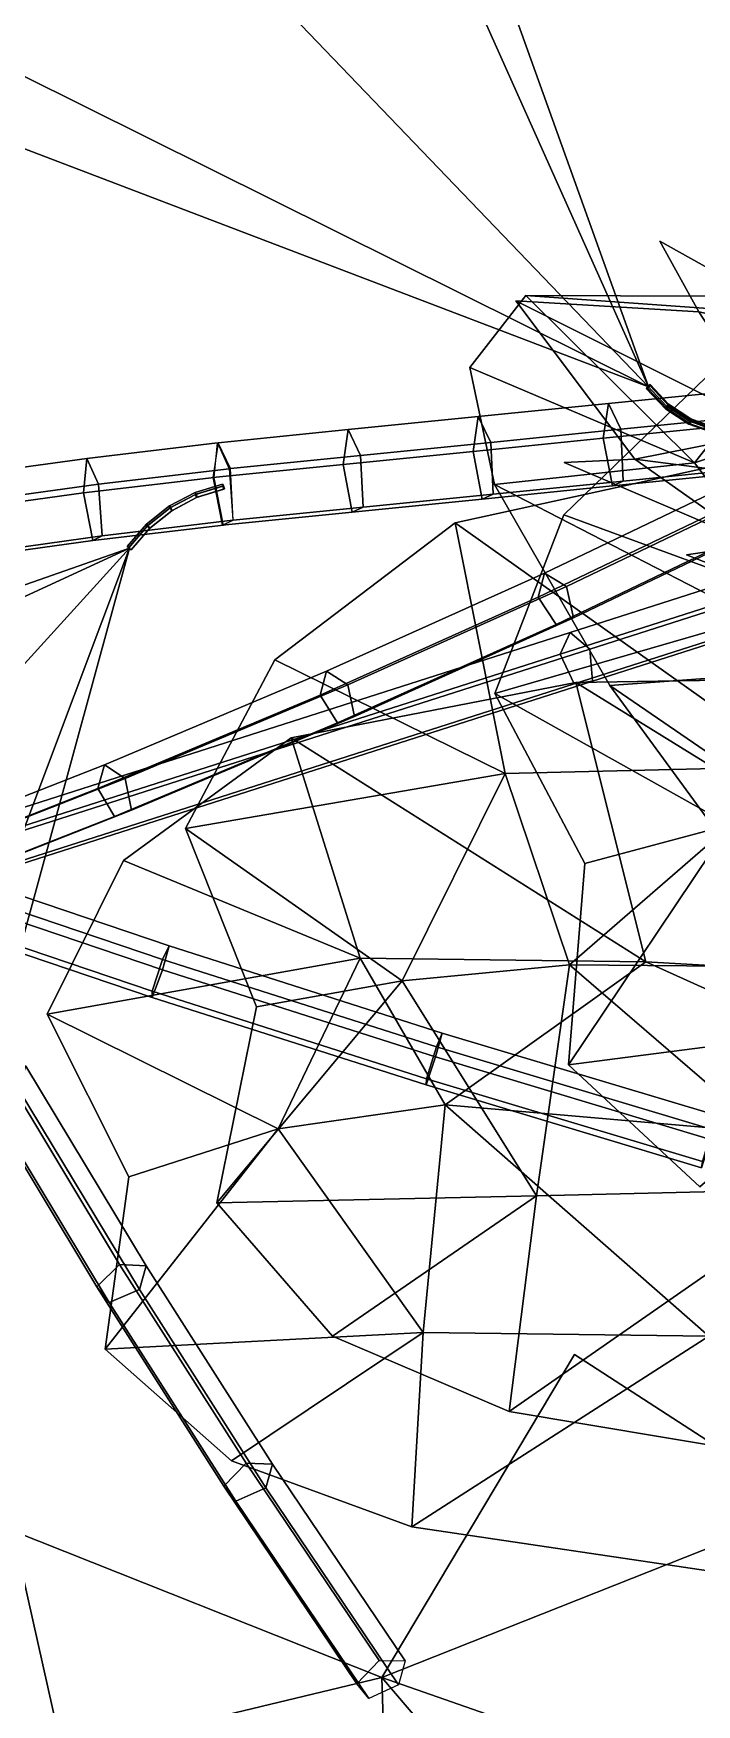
# Model space of a CAD drawing. Header units: metres. Extents: x -317 to 277, y -489 to 236.
# Drawn here: x -201.56 to -187.18, y -169.93 to -133.7 of the extents above; entities that cross this region are included whole.
import ezdxf

# ---------------------------------------------------------------- set-up
doc = ezdxf.new("R2010")
doc.units = ezdxf.units.M

msp = doc.modelspace()

# ---------------------------------------------------------------- linework, layer by layer
at = {"layer": 'Newplan_1Pdcel', "color": 3}
for points in [[(-190.4748, -145.4073, 776.0639), (-185.845, -143.188, 779.5828), (-185.9873, -143.7056, 780.0964), (-190.617, -145.925, 776.5776)], [(-189.9993, -145.6931, 775.5883), (-185.3567, -143.4678, 779.1168), (-185.845, -143.188, 779.5828), (-190.4748, -145.4073, 776.0639)], [(-190.617, -145.925, 776.5776), (-185.9873, -143.7056, 780.0964), (-185.5835, -144.293, 779.9355), (-190.2261, -146.5182, 776.4071)], [(-189.8465, -146.3757, 775.7993), (-185.196, -144.1468, 779.3336), (-185.3567, -143.4678, 779.1168), (-189.9993, -145.6931, 775.5883)], [(-190.2261, -146.5182, 776.4071), (-185.5835, -144.293, 779.9355), (-185.196, -144.1468, 779.3336), (-189.8465, -146.3757, 775.7993)], [(-195.2009, -147.5308, 772.6148), (-190.4748, -145.4073, 776.0639), (-190.617, -145.925, 776.5776), (-195.3432, -148.0485, 773.1285)], [(-194.7386, -147.8223, 772.1299), (-189.9993, -145.6931, 775.5883), (-190.4748, -145.4073, 776.0639), (-195.2009, -147.5308, 772.6148)], [(-195.3432, -148.0485, 773.1285), (-190.617, -145.925, 776.5776), (-190.2261, -146.5182, 776.4071), (-194.9653, -148.6475, 772.9487)], [(-194.5938, -148.5085, 772.335), (-189.8465, -146.3757, 775.7993), (-189.9993, -145.6931, 775.5883), (-194.7386, -147.8223, 772.1299)], [(-194.9653, -148.6475, 772.9487), (-190.2261, -146.5182, 776.4071), (-189.8465, -146.3757, 775.7993), (-194.5938, -148.5085, 772.335)], [(-200.0207, -149.5574, 769.2376), (-195.2009, -147.5308, 772.6148), (-195.3432, -148.0485, 773.1285), (-200.1629, -150.0751, 769.7513)], [(-199.5717, -149.8543, 768.7435), (-194.7386, -147.8223, 772.1299), (-195.2009, -147.5308, 772.6148), (-200.0207, -149.5574, 769.2376)], [(-200.1629, -150.0751, 769.7513), (-195.3432, -148.0485, 773.1285), (-194.9653, -148.6475, 772.9487), (-199.7984, -150.6795, 769.5623)], [(-199.4351, -150.5438, 768.9431), (-194.5938, -148.5085, 772.335), (-194.7386, -147.8223, 772.1299), (-199.5717, -149.8543, 768.7435)], [(-199.7984, -150.6795, 769.5623), (-194.9653, -148.6475, 772.9487), (-194.5938, -148.5085, 772.335), (-199.4351, -150.5438, 768.9431)], [(-204.9409, -151.4894, 765.9279), (-200.0207, -149.5574, 769.2376), (-200.1629, -150.0751, 769.7513), (-205.0831, -152.0071, 766.4415)], [(-204.4919, -151.7863, 765.4338), (-199.5717, -149.8543, 768.7435), (-200.0207, -149.5574, 769.2376), (-204.9409, -151.4894, 765.9279)], [(-204.3553, -152.4758, 765.6333), (-199.4351, -150.5438, 768.9431), (-199.5717, -149.8543, 768.7435), (-204.4919, -151.7863, 765.4338)], [(-205.0831, -152.0071, 766.4415), (-200.1629, -150.0751, 769.7513), (-199.7984, -150.6795, 769.5623), (-204.7186, -152.6115, 766.2526)], [(-204.7186, -152.6115, 766.2526), (-199.7984, -150.6795, 769.5623), (-199.4351, -150.5438, 768.9431), (-204.3553, -152.4758, 765.6333)], [(-204.8833, -152.4729, 765.49), (-198.9854, -154.4653, 765.1154), (-198.7596, -153.7778, 765.0143), (-204.6575, -151.7854, 765.3889)], [(-204.5168, -151.4917, 766.043), (-198.6189, -153.4842, 765.6684), (-198.7611, -154.0019, 766.1821), (-204.659, -152.0094, 766.5566)], [(-204.6575, -151.7854, 765.3889), (-198.7596, -153.7778, 765.0143), (-198.6189, -153.4842, 765.6684), (-204.5168, -151.4917, 766.043)], [(-204.659, -152.0094, 766.5566), (-198.7611, -154.0019, 766.1821), (-198.9864, -154.603, 765.8331), (-204.8843, -152.6106, 766.2076)], [(-204.8843, -152.6106, 766.2076), (-198.9864, -154.603, 765.8331), (-198.9854, -154.4653, 765.1154), (-204.8833, -152.4729, 765.49)], [(-198.6189, -153.4842, 765.6684), (-192.6942, -155.3739, 765.4047), (-192.8365, -155.8916, 765.9184), (-198.7611, -154.0019, 766.1821)], [(-198.7596, -153.7778, 765.0143), (-192.8187, -155.6729, 764.7498), (-192.6942, -155.3739, 765.4047), (-198.6189, -153.4842, 765.6684)], [(-198.9854, -154.4653, 765.1154), (-193.0346, -156.3636, 764.8504), (-192.8187, -155.6729, 764.7498), (-198.7596, -153.7778, 765.0143)], [(-198.7611, -154.0019, 766.1821), (-192.8365, -155.8916, 765.9184), (-193.0455, -156.498, 765.5685), (-198.9864, -154.603, 765.8331)], [(-198.9864, -154.603, 765.8331), (-193.0455, -156.498, 765.5685), (-193.0346, -156.3636, 764.8504), (-198.9854, -154.4653, 765.1154)], [(-192.6942, -155.3739, 765.4047), (-186.7348, -157.1637, 765.2513), (-186.877, -157.6814, 765.765), (-192.8365, -155.8916, 765.9184)], [(-192.8187, -155.6729, 764.7498), (-186.843, -157.4678, 764.5958), (-186.7348, -157.1637, 765.2513), (-192.6942, -155.3739, 765.4047)], [(-193.0346, -156.3636, 764.8504), (-187.0488, -158.1616, 764.696), (-186.843, -157.4678, 764.5958), (-192.8187, -155.6729, 764.7498)], [(-202.8043, -156.5328, 761.9742), (-200.1863, -160.8779, 758.3201), (-199.6929, -160.3893, 758.0926), (-202.3067, -156.0515, 761.7404)], [(-202.3067, -156.0515, 761.7404), (-199.6929, -160.3893, 758.0926), (-199.1169, -160.4194, 758.5411), (-201.7236, -156.0935, 762.1788)], [(-201.7236, -156.0935, 762.1788), (-199.1169, -160.4194, 758.5411), (-199.2591, -160.9371, 759.0547), (-201.8659, -156.6111, 762.6925)], [(-192.8365, -155.8916, 765.9184), (-186.877, -157.6814, 765.765), (-187.0697, -158.2929, 765.4146), (-193.0455, -156.498, 765.5685)], [(-193.0455, -156.498, 765.5685), (-187.0697, -158.2929, 765.4146), (-187.0488, -158.1616, 764.696), (-193.0346, -156.3636, 764.8504)], [(-202.5334, -156.8767, 762.5592), (-199.9197, -161.2145, 758.9114), (-200.1863, -160.8779, 758.3201), (-202.8043, -156.5328, 761.9742)], [(-201.8659, -156.6111, 762.6925), (-199.2591, -160.9371, 759.0547), (-199.9197, -161.2145, 758.9114), (-202.5334, -156.8767, 762.5592)], [(-200.1863, -160.8779, 758.3201), (-197.4329, -165.1945, 754.7324), (-196.9441, -164.6987, 754.5109), (-199.6929, -160.3893, 758.0926)], [(-199.6929, -160.3893, 758.0926), (-196.9441, -164.6987, 754.5109), (-196.3754, -164.7169, 754.9692), (-199.1169, -160.4194, 758.5411)], [(-199.1169, -160.4194, 758.5411), (-196.3754, -164.7169, 754.9692), (-196.5176, -165.2345, 755.4829), (-199.2591, -160.9371, 759.0547)], [(-199.9197, -161.2145, 758.9114), (-197.1708, -165.5238, 755.3297), (-197.4329, -165.1945, 754.7324), (-200.1863, -160.8779, 758.3201)], [(-199.2591, -160.9371, 759.0547), (-196.5176, -165.2345, 755.4829), (-197.1708, -165.5238, 755.3297), (-199.9197, -161.2145, 758.9114)], [(-197.4329, -165.1945, 754.7324), (-194.5458, -169.48, 751.213), (-194.0617, -168.9769, 750.9975), (-196.9441, -164.6987, 754.5109)], [(-196.9441, -164.6987, 754.5109), (-194.0617, -168.9769, 750.9975), (-193.5007, -168.9833, 751.4656), (-196.3754, -164.7169, 754.9692)], [(-196.3754, -164.7169, 754.9692), (-193.5007, -168.9833, 751.4656), (-193.6429, -169.501, 751.9792), (-196.5176, -165.2345, 755.4829)], [(-197.1708, -165.5238, 755.3297), (-194.2884, -169.8021, 751.8162), (-194.5458, -169.48, 751.213), (-197.4329, -165.1945, 754.7324)], [(-196.5176, -165.2345, 755.4829), (-193.6429, -169.501, 751.9792), (-194.2884, -169.8021, 751.8162), (-197.1708, -165.5238, 755.3297)]]:
    msp.add_3dface(points, dxfattribs=at)
at = {"layer": 'Newplan_1Pdncle', "color": 3}
for points in [[(-174.9676, -141.9039, 745.6401), (-189.9228, -146.6875, 755.8144), (-190.1352, -147.1588, 755.2806), (-175.18, -142.3751, 745.1063)], [(-174.5363, -142.2722, 746.1008), (-189.4916, -147.0558, 756.2751), (-189.9228, -146.6875, 755.8144), (-174.9676, -141.9039, 745.6401)], [(-174.4794, -142.9601, 745.8611), (-189.4346, -147.7437, 756.0354), (-189.4916, -147.0558, 756.2751), (-174.5363, -142.2722, 746.1008)], [(-175.18, -142.3751, 745.1063), (-190.1352, -147.1588, 755.2806), (-189.8301, -147.807, 755.4243), (-174.8749, -143.0233, 745.2501)], [(-174.8749, -143.0233, 745.2501), (-189.8301, -147.807, 755.4243), (-189.4346, -147.7437, 756.0354), (-174.4794, -142.9601, 745.8611)], [(-189.9228, -146.6875, 755.8144), (-204.8781, -151.4712, 765.9886), (-205.0905, -151.9425, 765.4548), (-190.1352, -147.1588, 755.2806)], [(-189.4916, -147.0558, 756.2751), (-204.4468, -151.8395, 766.4493), (-204.8781, -151.4712, 765.9886), (-189.9228, -146.6875, 755.8144)], [(-189.4346, -147.7437, 756.0354), (-204.3899, -152.5274, 766.2097), (-204.4468, -151.8395, 766.4493), (-189.4916, -147.0558, 756.2751)], [(-190.1352, -147.1588, 755.2806), (-205.0905, -151.9425, 765.4548), (-204.7854, -152.5907, 765.5986), (-189.8301, -147.807, 755.4243)], [(-189.8301, -147.807, 755.4243), (-204.7854, -152.5907, 765.5986), (-204.3899, -152.5274, 766.2097), (-189.4346, -147.7437, 756.0354)], [(-181.1331, -169.137, 802.3066), (-191.9317, -182.1421, 818.7393), (-192.4979, -182.4823, 818.098), (-181.6993, -169.4772, 801.6653)], [(-180.3944, -169.684, 802.3591), (-191.193, -182.6891, 818.7919), (-191.9317, -182.1421, 818.7393), (-181.1331, -169.137, 802.3066)], [(-181.6993, -169.4772, 801.6653), (-192.4979, -182.4823, 818.098), (-192.099, -183.2542, 817.7493), (-181.3004, -170.2491, 801.3165)], [(-180.4972, -170.3674, 801.7507), (-191.2958, -183.3725, 818.1835), (-191.193, -182.6891, 818.7919), (-180.3944, -169.684, 802.3591)]]:
    msp.add_3dface(points, dxfattribs=at)
at = {"layer": 'Newplan_FruitU', "color": 3}
for points in [[(-194.0056, -169.3481, 751.4955), (-184.6978, -165.6629, 753.2974), (-189.823, -162.343, 755.0336)], [(-194.0056, -169.3481, 751.4955), (-189.823, -162.343, 755.0336), (-184.6978, -165.6629, 753.2974)], [(-194.0056, -169.3481, 751.4955), (-181.0041, -173.8849, 746.9138), (-184.6978, -165.6629, 753.2974)], [(-194.0056, -169.3481, 751.4955), (-184.6978, -165.6629, 753.2974), (-181.0041, -173.8849, 746.9138)], [(-194.0056, -169.3481, 751.4955), (-202.0089, -166.1648, 748.8474), (-200.9248, -171.0086, 744.8338)], [(-194.0056, -169.3481, 751.4955), (-200.9248, -171.0086, 744.8338), (-202.0089, -166.1648, 748.8474)], [(-194.0056, -169.3481, 751.4955), (-200.9248, -171.0086, 744.8338), (-193.7247, -178.2681, 740.1095)], [(-194.0056, -169.3481, 751.4955), (-193.7247, -178.2681, 740.1095), (-200.9248, -171.0086, 744.8338)], [(-194.0056, -169.3481, 751.4955), (-193.7247, -178.2681, 740.1095), (-184.5271, -180.4391, 740.3278)], [(-194.0056, -169.3481, 751.4955), (-184.5271, -180.4391, 740.3278), (-193.7247, -178.2681, 740.1095)], [(-194.0056, -169.3481, 751.4955), (-184.5271, -180.4391, 740.3278), (-181.0041, -173.8849, 746.9138)], [(-194.0056, -169.3481, 751.4955), (-181.0041, -173.8849, 746.9138), (-184.5271, -180.4391, 740.3278)]]:
    msp.add_3dface(points, dxfattribs=at)
at = {"layer": 'Newplan_Leaf', "color": 3}
for points in [[(-201.3958, -111.9223, 742.3978), (-200.8779, -106.1255, 740.2382), (-188.2239, -141.3621, 742.1208)], [(-201.3958, -111.9223, 742.3978), (-188.2239, -141.3621, 742.1208), (-200.8779, -106.1255, 740.2382)], [(-188.2239, -141.3621, 742.1208), (-204.1774, -124.7632, 747.3155), (-201.3958, -111.9223, 742.3978)], [(-188.2239, -141.3621, 742.1208), (-201.3958, -111.9223, 742.3978), (-204.1774, -124.7632, 747.3155)], [(-214.0595, -128.5186, 756.5377), (-204.1774, -124.7632, 747.3155), (-188.2239, -141.3621, 742.1208)], [(-214.0595, -128.5186, 756.5377), (-188.2239, -141.3621, 742.1208), (-204.1774, -124.7632, 747.3155)], [(-188.2239, -141.3621, 742.1208), (-218.8522, -129.6816, 760.3077), (-214.0595, -128.5186, 756.5377)], [(-188.2239, -141.3621, 742.1208), (-214.0595, -128.5186, 756.5377), (-218.8522, -129.6816, 760.3077)], [(-187.1317, -139.738, 788.1476), (-187.9768, -138.2044, 787.2178), (-184.0039, -140.4242, 788.3796)], [(-187.1317, -139.738, 788.1476), (-184.0039, -140.4242, 788.3796), (-187.9768, -138.2044, 787.2178)], [(-188.5159, -142.9367, 787.5066), (-191.0989, -139.5016, 785.7394), (-185.4466, -142.3273, 787.6334)], [(-188.5159, -142.9367, 787.5066), (-185.4466, -142.3273, 787.6334), (-191.0989, -139.5016, 785.7394)], [(-185.4466, -142.3273, 787.6334), (-191.0989, -139.5016, 785.7394), (-187.1317, -139.738, 788.1476)], [(-185.4466, -142.3273, 787.6334), (-187.1317, -139.738, 788.1476), (-191.0989, -139.5016, 785.7394)], [(-188.5159, -142.9367, 787.5066), (-185.4466, -142.3273, 787.6334), (-182.5251, -143.7097, 788.2229)], [(-188.5159, -142.9367, 787.5066), (-182.5251, -143.7097, 788.2229), (-185.4466, -142.3273, 787.6334)], [(-185.8915, -144.786, 787.5054), (-190.0532, -143.0023, 786.2562), (-188.5159, -142.9367, 787.5066)], [(-185.8915, -144.786, 787.5054), (-188.5159, -142.9367, 787.5066), (-190.0532, -143.0023, 786.2562)], [(-185.8915, -144.786, 787.5054), (-188.5159, -142.9367, 787.5066), (-182.5251, -143.7097, 788.2229)], [(-185.8915, -144.786, 787.5054), (-182.5251, -143.7097, 788.2229), (-188.5159, -142.9367, 787.5066)], [(-228.3701, -158.1925, 738.8279), (-234.2549, -157.0449, 737.2193), (-199.4791, -144.8664, 744.1202)], [(-228.3701, -158.1925, 738.8279), (-199.4791, -144.8664, 744.1202), (-234.2549, -157.0449, 737.2193)], [(-199.4791, -144.8664, 744.1202), (-215.2675, -162.2511, 741.7709), (-228.3701, -158.1925, 738.8279)], [(-199.4791, -144.8664, 744.1202), (-228.3701, -158.1925, 738.8279), (-215.2675, -162.2511, 741.7709)], [(-210.8172, -175.0311, 745.4691), (-215.2675, -162.2511, 741.7709), (-199.4791, -144.8664, 744.1202)], [(-210.8172, -175.0311, 745.4691), (-199.4791, -144.8664, 744.1202), (-215.2675, -162.2511, 741.7709)], [(-199.4791, -144.8664, 744.1202), (-209.3411, -180.9448, 746.6455), (-210.8172, -175.0311, 745.4691)], [(-199.4791, -144.8664, 744.1202), (-210.8172, -175.0311, 745.4691), (-209.3411, -180.9448, 746.6455)], [(-182.5101, -146.9221, 787.7454), (-187.3976, -145.0078, 786.9667), (-185.8915, -144.786, 787.5054)], [(-182.5101, -146.9221, 787.7454), (-185.8915, -144.786, 787.5054), (-187.3976, -145.0078, 786.9667)]]:
    msp.add_3dface(points, dxfattribs=at)
at = {"layer": 'Newplan_Mrstm', "color": 3}
for points in [[(-187.2245, -143.0143, 796.7343), (-190.8775, -139.3855, 801.3795), (-192.097, -140.9497, 797.9669)], [(-187.2245, -143.0143, 796.7343), (-192.097, -140.9497, 797.9669), (-190.8775, -139.3855, 801.3795)], [(-184.6899, -139.8272, 800.434), (-190.8775, -139.3855, 801.3795), (-187.2245, -143.0143, 796.7343)], [(-184.6899, -139.8272, 800.434), (-187.2245, -143.0143, 796.7343), (-190.8775, -139.3855, 801.3795)], [(-186.7739, -139.3988, 803.2233), (-190.8775, -139.3855, 801.3795), (-184.6899, -139.8272, 800.434)], [(-186.7739, -139.3988, 803.2233), (-184.6899, -139.8272, 800.434), (-190.8775, -139.3855, 801.3795)], [(-182.5479, -141.4271, 797.9316), (-184.6899, -139.8272, 800.434), (-187.2245, -143.0143, 796.7343)], [(-182.5479, -141.4271, 797.9316), (-187.2245, -143.0143, 796.7343), (-184.6899, -139.8272, 800.434)], [(-186.5296, -140.7276, 761.5972), (-190.0559, -144.1392, 760.5778), (-184.8191, -146.0624, 760.5539)], [(-186.5296, -140.7276, 761.5972), (-184.8191, -146.0624, 760.5539), (-190.0559, -144.1392, 760.5778)], [(-187.2245, -143.0143, 796.7343), (-192.097, -140.9497, 797.9669), (-191.5578, -143.4832, 794.7037)], [(-187.2245, -143.0143, 796.7343), (-191.5578, -143.4832, 794.7037), (-192.097, -140.9497, 797.9669)], [(-182.5479, -141.4271, 797.9316), (-187.2245, -143.0143, 796.7343), (-183.8497, -147.4599, 793.3967)], [(-182.5479, -141.4271, 797.9316), (-183.8497, -147.4599, 793.3967), (-187.2245, -143.0143, 796.7343)], [(-186.0405, -142.9219, 780.4323), (-192.4169, -144.3145, 779.3752), (-184.977, -149.5947, 779.4099)], [(-186.0405, -142.9219, 780.4323), (-184.977, -149.5947, 779.4099), (-192.4169, -144.3145, 779.3752)], [(-183.8497, -147.4599, 793.3967), (-187.2245, -143.0143, 796.7343), (-191.5578, -143.4832, 794.7037)], [(-183.8497, -147.4599, 793.3967), (-191.5578, -143.4832, 794.7037), (-187.2245, -143.0143, 796.7343)], [(-183.8497, -147.4599, 793.3967), (-191.5578, -143.4832, 794.7037), (-189.0628, -147.8384, 789.9296)], [(-183.8497, -147.4599, 793.3967), (-189.0628, -147.8384, 789.9296), (-191.5578, -143.4832, 794.7037)], [(-190.0559, -144.1392, 760.5778), (-191.5556, -148.0109, 759.9157), (-184.8191, -146.0624, 760.5539)], [(-190.0559, -144.1392, 760.5778), (-184.8191, -146.0624, 760.5539), (-191.5556, -148.0109, 759.9157)], [(-192.4169, -144.3145, 779.3752), (-196.3269, -147.2841, 778.3726), (-191.3324, -149.7473, 778.0396)], [(-192.4169, -144.3145, 779.3752), (-191.3324, -149.7473, 778.0396), (-196.3269, -147.2841, 778.3726)], [(-192.4169, -144.3145, 779.3752), (-191.3324, -149.7473, 778.0396), (-184.977, -149.5947, 779.4099)], [(-192.4169, -144.3145, 779.3752), (-184.977, -149.5947, 779.4099), (-191.3324, -149.7473, 778.0396)], [(-184.8191, -146.0624, 760.5539), (-191.5556, -148.0109, 759.9157), (-186.4608, -150.8574, 758.413)], [(-184.8191, -146.0624, 760.5539), (-186.4608, -150.8574, 758.413), (-191.5556, -148.0109, 759.9157)], [(-196.3269, -147.2841, 778.3726), (-198.2593, -150.9413, 777.6185), (-191.3324, -149.7473, 778.0396)], [(-196.3269, -147.2841, 778.3726), (-191.3324, -149.7473, 778.0396), (-198.2593, -150.9413, 777.6185)], [(-189.7955, -147.7736, 787.311), (-195.9704, -148.9763, 785.2763), (-188.2805, -153.8277, 784.526)], [(-189.7955, -147.7736, 787.311), (-188.2805, -153.8277, 784.526), (-195.9704, -148.9763, 785.2763)], [(-181.3082, -147.6391, 790.3713), (-189.7955, -147.7736, 787.311), (-179.1522, -154.3499, 788.1622)], [(-181.3082, -147.6391, 790.3713), (-179.1522, -154.3499, 788.1622), (-189.7955, -147.7736, 787.311)], [(-179.1522, -154.3499, 788.1622), (-189.7955, -147.7736, 787.311), (-188.2805, -153.8277, 784.526)], [(-179.1522, -154.3499, 788.1622), (-188.2805, -153.8277, 784.526), (-189.7955, -147.7736, 787.311)], [(-183.8497, -147.4599, 793.3967), (-189.0628, -147.8384, 789.9296), (-179.0002, -154.7326, 788.8787)], [(-183.8497, -147.4599, 793.3967), (-179.0002, -154.7326, 788.8787), (-189.0628, -147.8384, 789.9296)], [(-186.4608, -150.8574, 758.413), (-191.5556, -148.0109, 759.9157), (-189.6039, -151.7013, 759.7228)], [(-186.4608, -150.8574, 758.413), (-189.6039, -151.7013, 759.7228), (-191.5556, -148.0109, 759.9157)], [(-179.0002, -154.7326, 788.8787), (-189.0628, -147.8384, 789.9296), (-184.5046, -154.0636, 785.1608)], [(-179.0002, -154.7326, 788.8787), (-184.5046, -154.0636, 785.1608), (-189.0628, -147.8384, 789.9296)], [(-195.9704, -148.9763, 785.2763), (-199.6093, -151.6339, 783.0836), (-194.4761, -153.7528, 782.5509)], [(-195.9704, -148.9763, 785.2763), (-194.4761, -153.7528, 782.5509), (-199.6093, -151.6339, 783.0836)], [(-195.9704, -148.9763, 785.2763), (-194.4761, -153.7528, 782.5509), (-188.2805, -153.8277, 784.526)], [(-195.9704, -148.9763, 785.2763), (-188.2805, -153.8277, 784.526), (-194.4761, -153.7528, 782.5509)], [(-184.977, -149.5947, 779.4099), (-191.3324, -149.7473, 778.0396), (-189.9318, -153.894, 775.4575)], [(-184.977, -149.5947, 779.4099), (-189.9318, -153.894, 775.4575), (-191.3324, -149.7473, 778.0396)], [(-184.977, -149.5947, 779.4099), (-189.9318, -153.894, 775.4575), (-175.53, -154.02, 780.5791)], [(-184.977, -149.5947, 779.4099), (-175.53, -154.02, 780.5791), (-189.9318, -153.894, 775.4575)], [(-191.3324, -149.7473, 778.0396), (-198.2593, -150.9413, 777.6185), (-193.5633, -154.2393, 775.7779)], [(-191.3324, -149.7473, 778.0396), (-193.5633, -154.2393, 775.7779), (-198.2593, -150.9413, 777.6185)], [(-191.3324, -149.7473, 778.0396), (-193.5633, -154.2393, 775.7779), (-189.9318, -153.894, 775.4575)], [(-191.3324, -149.7473, 778.0396), (-189.9318, -153.894, 775.4575), (-193.5633, -154.2393, 775.7779)], [(-193.5633, -154.2393, 775.7779), (-198.2593, -150.9413, 777.6185), (-196.7251, -154.8048, 777.1888)], [(-193.5633, -154.2393, 775.7779), (-196.7251, -154.8048, 777.1888), (-198.2593, -150.9413, 777.6185)], [(-186.4608, -150.8574, 758.413), (-189.9541, -156.0633, 758.679), (-183.079, -155.1741, 758.8588)], [(-186.4608, -150.8574, 758.413), (-183.079, -155.1741, 758.8588), (-189.9541, -156.0633, 758.679)], [(-189.6039, -151.7013, 759.7228), (-189.9541, -156.0633, 758.679), (-186.4608, -150.8574, 758.413)], [(-189.6039, -151.7013, 759.7228), (-186.4608, -150.8574, 758.413), (-189.9541, -156.0633, 758.679)], [(-199.6093, -151.6339, 783.0836), (-201.2643, -154.966, 781.1251), (-194.4761, -153.7528, 782.5509)], [(-199.6093, -151.6339, 783.0836), (-194.4761, -153.7528, 782.5509), (-201.2643, -154.966, 781.1251)], [(-194.4761, -153.7528, 782.5509), (-201.2643, -154.966, 781.1251), (-196.252, -157.4529, 778.8868)], [(-194.4761, -153.7528, 782.5509), (-196.252, -157.4529, 778.8868), (-201.2643, -154.966, 781.1251)], [(-194.4761, -153.7528, 782.5509), (-196.252, -157.4529, 778.8868), (-192.6311, -156.9277, 779.0381)], [(-194.4761, -153.7528, 782.5509), (-192.6311, -156.9277, 779.0381), (-196.252, -157.4529, 778.8868)], [(-188.2805, -153.8277, 784.526), (-194.4761, -153.7528, 782.5509), (-192.6311, -156.9277, 779.0381)], [(-188.2805, -153.8277, 784.526), (-192.6311, -156.9277, 779.0381), (-194.4761, -153.7528, 782.5509)], [(-189.9318, -153.894, 775.4575), (-193.5633, -154.2393, 775.7779), (-190.6506, -158.9053, 775.897)], [(-189.9318, -153.894, 775.4575), (-190.6506, -158.9053, 775.897), (-193.5633, -154.2393, 775.7779)], [(-188.2805, -153.8277, 784.526), (-192.6311, -156.9277, 779.0381), (-178.739, -158.1353, 785.2997)], [(-188.2805, -153.8277, 784.526), (-178.739, -158.1353, 785.2997), (-192.6311, -156.9277, 779.0381)], [(-189.9318, -153.894, 775.4575), (-190.6506, -158.9053, 775.897), (-184.2952, -158.7527, 777.2673)], [(-189.9318, -153.894, 775.4575), (-184.2952, -158.7527, 777.2673), (-190.6506, -158.9053, 775.897)], [(-175.53, -154.02, 780.5791), (-189.9318, -153.894, 775.4575), (-184.2952, -158.7527, 777.2673)], [(-175.53, -154.02, 780.5791), (-184.2952, -158.7527, 777.2673), (-189.9318, -153.894, 775.4575)], [(-179.1522, -154.3499, 788.1622), (-188.2805, -153.8277, 784.526), (-178.739, -158.1353, 785.2997)], [(-179.1522, -154.3499, 788.1622), (-178.739, -158.1353, 785.2997), (-188.2805, -153.8277, 784.526)], [(-193.5633, -154.2393, 775.7779), (-197.5832, -159.0532, 775.9832), (-190.6506, -158.9053, 775.897)], [(-193.5633, -154.2393, 775.7779), (-190.6506, -158.9053, 775.897), (-197.5832, -159.0532, 775.9832)], [(-196.7251, -154.8048, 777.1888), (-197.5832, -159.0532, 775.9832), (-193.5633, -154.2393, 775.7779)], [(-196.7251, -154.8048, 777.1888), (-193.5633, -154.2393, 775.7779), (-197.5832, -159.0532, 775.9832)], [(-196.252, -157.4529, 778.8868), (-201.2643, -154.966, 781.1251), (-199.4874, -158.4927, 779.7576)], [(-196.252, -157.4529, 778.8868), (-199.4874, -158.4927, 779.7576), (-201.2643, -154.966, 781.1251)], [(-183.079, -155.1741, 758.8588), (-189.9541, -156.0633, 758.679), (-187.1103, -158.7051, 757.9624)], [(-183.079, -155.1741, 758.8588), (-187.1103, -158.7051, 757.9624), (-189.9541, -156.0633, 758.679)], [(-192.6311, -156.9277, 779.0381), (-196.252, -157.4529, 778.8868), (-193.1067, -161.8682, 777.9477)], [(-192.6311, -156.9277, 779.0381), (-193.1067, -161.8682, 777.9477), (-196.252, -157.4529, 778.8868)], [(-192.6311, -156.9277, 779.0381), (-193.1067, -161.8682, 777.9477), (-186.9111, -161.943, 779.9227)], [(-192.6311, -156.9277, 779.0381), (-186.9111, -161.943, 779.9227), (-193.1067, -161.8682, 777.9477)], [(-178.739, -158.1353, 785.2997), (-192.6311, -156.9277, 779.0381), (-186.9111, -161.943, 779.9227)], [(-178.739, -158.1353, 785.2997), (-186.9111, -161.943, 779.9227), (-192.6311, -156.9277, 779.0381)], [(-196.252, -157.4529, 778.8868), (-200.0022, -162.2288, 777.3049), (-193.1067, -161.8682, 777.9477)], [(-196.252, -157.4529, 778.8868), (-193.1067, -161.8682, 777.9477), (-200.0022, -162.2288, 777.3049)], [(-199.4874, -158.4927, 779.7576), (-200.0022, -162.2288, 777.3049), (-196.252, -157.4529, 778.8868)], [(-199.4874, -158.4927, 779.7576), (-196.252, -157.4529, 778.8868), (-200.0022, -162.2288, 777.3049)], [(-190.6506, -158.9053, 775.897), (-197.5832, -159.0532, 775.9832), (-195.0705, -161.9456, 775.0344)], [(-190.6506, -158.9053, 775.897), (-195.0705, -161.9456, 775.0344), (-197.5832, -159.0532, 775.9832)], [(-190.6506, -158.9053, 775.897), (-195.0705, -161.9456, 775.0344), (-191.2399, -163.5817, 774.9459)], [(-190.6506, -158.9053, 775.897), (-191.2399, -163.5817, 774.9459), (-195.0705, -161.9456, 775.0344)], [(-184.2952, -158.7527, 777.2673), (-191.2399, -163.5817, 774.9459), (-184.4177, -164.7179, 775.3329)], [(-184.2952, -158.7527, 777.2673), (-184.4177, -164.7179, 775.3329), (-191.2399, -163.5817, 774.9459)], [(-184.2952, -158.7527, 777.2673), (-190.6506, -158.9053, 775.897), (-191.2399, -163.5817, 774.9459)], [(-184.2952, -158.7527, 777.2673), (-191.2399, -163.5817, 774.9459), (-190.6506, -158.9053, 775.897)], [(-193.1067, -161.8682, 777.9477), (-200.0022, -162.2288, 777.3049), (-197.261, -164.6484, 775.8179)], [(-193.1067, -161.8682, 777.9477), (-197.261, -164.6484, 775.8179), (-200.0022, -162.2288, 777.3049)], [(-193.1067, -161.8682, 777.9477), (-197.261, -164.6484, 775.8179), (-193.3524, -166.08, 775.641)], [(-193.1067, -161.8682, 777.9477), (-193.3524, -166.08, 775.641), (-197.261, -164.6484, 775.8179)], [(-186.9111, -161.943, 779.9227), (-193.1067, -161.8682, 777.9477), (-193.3524, -166.08, 775.641)], [(-186.9111, -161.943, 779.9227), (-193.3524, -166.08, 775.641), (-193.1067, -161.8682, 777.9477)], [(-186.9111, -161.943, 779.9227), (-193.3524, -166.08, 775.641), (-186.5364, -167.0882, 776.3552)], [(-186.9111, -161.943, 779.9227), (-186.5364, -167.0882, 776.3552), (-193.3524, -166.08, 775.641)]]:
    msp.add_3dface(points, dxfattribs=at)
at = {"layer": 'Newplan_Petiole', "color": 3}
for points in [[(-186.2694, -141.4421, 741.3017), (-189.0903, -141.7256, 741.9341), (-189.2026, -142.4808, 741.0951), (-186.3816, -142.1973, 740.4626)], [(-186.0003, -142.0021, 742.2509), (-188.8213, -142.2856, 742.8833), (-189.0903, -141.7256, 741.9341), (-186.2694, -141.4421, 741.3017)], [(-187.8298, -141.7813, 741.8652), (-188.2385, -141.349, 742.0614), (-188.2713, -141.3992, 742.1036), (-187.8531, -141.8395, 741.9034)], [(-187.8531, -141.8395, 741.9034), (-188.2713, -141.3992, 742.1036), (-188.239, -141.3985, 742.1696), (-187.8243, -141.8358, 741.9708)], [(-187.8243, -141.8358, 741.9708), (-188.239, -141.3985, 742.1696), (-188.1852, -141.3468, 742.1677), (-187.7825, -141.7741, 741.9741)], [(-187.7865, -141.7411, 741.9087), (-188.1856, -141.3168, 742.1007), (-188.2385, -141.349, 742.0614), (-187.8298, -141.7813, 741.8652)], [(-187.7825, -141.7741, 741.9741), (-188.1852, -141.3468, 742.1677), (-188.1856, -141.3168, 742.1007), (-187.7865, -141.7411, 741.9087)], [(-191.9113, -142.0091, 742.5666), (-194.7322, -142.2926, 743.199), (-194.8445, -143.0478, 742.36), (-192.0235, -142.7643, 741.7275)], [(-191.6422, -142.5691, 743.5157), (-194.4631, -142.8526, 744.1482), (-194.7322, -142.2926, 743.199), (-191.9113, -142.0091, 742.5666)], [(-189.0903, -141.7256, 741.9341), (-191.9113, -142.0091, 742.5666), (-192.0235, -142.7643, 741.7275), (-189.2026, -142.4808, 741.0951)], [(-188.8213, -142.2856, 742.8833), (-191.6422, -142.5691, 743.5157), (-191.9113, -142.0091, 742.5666), (-189.0903, -141.7256, 741.9341)], [(-185.9461, -143.1245, 741.9897), (-188.767, -143.408, 742.6221), (-188.8213, -142.2856, 742.8833), (-186.0003, -142.0021, 742.2509)], [(-187.3322, -142.108, 741.6705), (-187.8298, -141.7813, 741.8652), (-187.8531, -141.8395, 741.9034), (-187.3443, -142.1718, 741.7047)], [(-187.3443, -142.1718, 741.7047), (-187.8531, -141.8395, 741.9034), (-187.8243, -141.8358, 741.9708), (-187.3197, -142.166, 741.7735)], [(-187.3, -142.0622, 741.7179), (-187.7865, -141.7411, 741.9087), (-187.8298, -141.7813, 741.8652), (-187.3322, -142.108, 741.6705)], [(-187.3197, -142.166, 741.7735), (-187.8243, -141.8358, 741.9708), (-187.7825, -141.7741, 741.9741), (-187.2919, -142.0973, 741.7819)], [(-187.2919, -142.0973, 741.7819), (-187.7825, -141.7741, 741.9741), (-187.7865, -141.7411, 741.9087), (-187.3, -142.0622, 741.7179)], [(-194.7322, -142.2926, 743.199), (-197.5532, -142.5761, 743.8315), (-197.6654, -143.3313, 742.9924), (-194.8445, -143.0478, 742.36)], [(-194.4631, -142.8526, 744.1482), (-197.2841, -143.1362, 744.7806), (-197.5532, -142.5761, 743.8315), (-194.7322, -142.2926, 743.199)], [(-188.767, -143.408, 742.6221), (-191.588, -143.6915, 743.2546), (-191.6422, -142.5691, 743.5157), (-188.8213, -142.2856, 742.8833)], [(-186.3816, -142.1973, 740.4626), (-189.2026, -142.4808, 741.0951), (-189.0039, -143.5146, 741.5178), (-186.183, -143.2311, 740.8854)], [(-186.7697, -142.3133, 741.4866), (-187.3322, -142.108, 741.6705), (-187.3443, -142.1718, 741.7047), (-186.7696, -142.38, 741.5171)], [(-186.7696, -142.38, 741.5171), (-187.3443, -142.1718, 741.7047), (-187.3197, -142.166, 741.7735), (-186.7495, -142.3732, 741.5873)], [(-186.7498, -142.2646, 741.5377), (-187.3, -142.0622, 741.7179), (-187.3322, -142.108, 741.6705), (-186.7697, -142.3133, 741.4866)], [(-186.7495, -142.3732, 741.5873), (-187.3197, -142.166, 741.7735), (-187.2919, -142.0973, 741.7819), (-186.7371, -142.3007, 741.6002)], [(-186.7371, -142.3007, 741.6002), (-187.2919, -142.0973, 741.7819), (-187.3, -142.0622, 741.7179), (-186.7498, -142.2646, 741.5377)], [(-197.5678, -142.5777, 743.8348), (-200.4004, -142.9155, 744.3831), (-200.4749, -143.6662, 743.5359), (-197.6423, -143.3285, 742.9877)], [(-197.3164, -143.14, 744.7875), (-200.1489, -143.4777, 745.3358), (-200.4004, -142.9155, 744.3831), (-197.5678, -142.5777, 743.8348)], [(-191.588, -143.6915, 743.2546), (-194.4089, -143.975, 743.887), (-194.4631, -142.8526, 744.1482), (-191.6422, -142.5691, 743.5157)], [(-189.2026, -142.4808, 741.0951), (-192.0235, -142.7643, 741.7275), (-191.8248, -143.7981, 742.1503), (-189.0039, -143.5146, 741.5178)], [(-200.4004, -142.9155, 744.3831), (-203.2559, -143.3088, 744.8494), (-203.2924, -144.0545, 743.9952), (-200.4749, -143.6662, 743.5359)], [(-200.1489, -143.4777, 745.3358), (-203.0221, -143.8736, 745.8051), (-203.2559, -143.3088, 744.8494), (-200.4004, -142.9155, 744.3831)], [(-194.8445, -143.0478, 742.36), (-197.6654, -143.3313, 742.9924), (-197.4667, -144.3651, 743.4152), (-194.6458, -144.0816, 742.7827)], [(-194.4089, -143.975, 743.887), (-197.2298, -144.2585, 744.5195), (-197.2841, -143.1362, 744.7806), (-194.4631, -142.8526, 744.1482)], [(-192.0235, -142.7643, 741.7275), (-194.8445, -143.0478, 742.36), (-194.6458, -144.0816, 742.7827), (-191.8248, -143.7981, 742.1503)], [(-197.6423, -143.3285, 742.9877), (-200.4749, -143.6662, 743.5359), (-200.2701, -144.6995, 743.9571), (-197.4376, -144.3618, 743.4088)], [(-197.2347, -144.2592, 744.5203), (-200.0672, -144.5969, 745.0685), (-200.1489, -143.4777, 745.3358), (-197.3164, -143.14, 744.7875)], [(-189.0039, -143.5146, 741.5178), (-191.8248, -143.7981, 742.1503), (-191.588, -143.6915, 743.2546), (-188.767, -143.408, 742.6221)], [(-186.183, -143.2311, 740.8854), (-189.0039, -143.5146, 741.5178), (-188.767, -143.408, 742.6221), (-185.9461, -143.1245, 741.9897)], [(-200.4749, -143.6662, 743.5359), (-203.2924, -144.0545, 743.9952), (-203.0817, -145.0871, 744.415), (-200.2701, -144.6995, 743.9571)], [(-200.0672, -144.5969, 745.0685), (-202.9128, -144.9893, 745.5325), (-203.0221, -143.8736, 745.8051), (-200.1489, -143.4777, 745.3358)], [(-198.0268, -143.6888, 744.0754), (-198.5842, -143.9812, 744.1481), (-198.6097, -143.9475, 744.0882), (-198.0483, -143.6534, 744.0148)], [(-198.0483, -143.6534, 744.0148), (-198.6097, -143.9475, 744.0882), (-198.5951, -143.9897, 744.03), (-198.0444, -143.7, 743.9583)], [(-198.0444, -143.7, 743.9583), (-198.5951, -143.9897, 744.03), (-198.5603, -144.05, 744.0534), (-198.0203, -143.7646, 743.9834)], [(-198.0092, -143.7586, 744.0557), (-198.5532, -144.0455, 744.1263), (-198.5842, -143.9812, 744.1481), (-198.0268, -143.6888, 744.0754)], [(-198.0203, -143.7646, 743.9834), (-198.5603, -144.05, 744.0534), (-198.5532, -144.0455, 744.1263), (-198.0092, -143.7586, 744.0557)], [(-197.4359, -143.5099, 743.9693), (-198.0268, -143.6888, 744.0754), (-198.0483, -143.6534, 744.0148), (-197.4575, -143.4746, 743.9088)], [(-197.4575, -143.4746, 743.9088), (-198.0483, -143.6534, 744.0148), (-198.0444, -143.7, 743.9583), (-197.4535, -143.5212, 743.8522)], [(-197.4535, -143.5212, 743.8522), (-198.0444, -143.7, 743.9583), (-198.0203, -143.7646, 743.9834), (-197.4295, -143.5858, 743.8773)], [(-197.4183, -143.5797, 743.9496), (-198.0092, -143.7586, 744.0557), (-198.0268, -143.6888, 744.0754), (-197.4359, -143.5099, 743.9693)], [(-197.4295, -143.5858, 743.8773), (-198.0203, -143.7646, 743.9834), (-198.0092, -143.7586, 744.0557), (-197.4183, -143.5797, 743.9496)], [(-191.8248, -143.7981, 742.1503), (-194.6458, -144.0816, 742.7827), (-194.4089, -143.975, 743.887), (-191.588, -143.6915, 743.2546)], [(-198.5842, -143.9812, 744.1481), (-199.0797, -144.3746, 744.1834), (-199.1089, -144.3432, 744.1238), (-198.6097, -143.9475, 744.0882)], [(-198.6097, -143.9475, 744.0882), (-199.1089, -144.3432, 744.1238), (-199.0845, -144.3791, 744.0646), (-198.5951, -143.9897, 744.03)], [(-198.5951, -143.9897, 744.03), (-199.0845, -144.3791, 744.0646), (-199.04, -144.433, 744.087), (-198.5603, -144.05, 744.0534)], [(-198.5532, -144.0455, 744.1263), (-199.0365, -144.4309, 744.1603), (-199.0797, -144.3746, 744.1834), (-198.5842, -143.9812, 744.1481)], [(-198.5603, -144.05, 744.0534), (-199.04, -144.433, 744.087), (-199.0365, -144.4309, 744.1603), (-198.5532, -144.0455, 744.1263)], [(-194.6458, -144.0816, 742.7827), (-197.4667, -144.3651, 743.4152), (-197.2298, -144.2585, 744.5195), (-194.4089, -143.975, 743.887)], [(-197.4376, -144.3618, 743.4088), (-200.2701, -144.6995, 743.9571), (-200.0672, -144.5969, 745.0685), (-197.2347, -144.2592, 744.5203)], [(-199.0797, -144.3746, 744.1834), (-199.4942, -144.8538, 744.1797), (-199.5266, -144.8254, 744.1202), (-199.1089, -144.3432, 744.1238)], [(-199.1089, -144.3432, 744.1238), (-199.5266, -144.8254, 744.1202), (-199.4938, -144.8532, 744.0608), (-199.0845, -144.3791, 744.0646)], [(-199.0365, -144.4309, 744.1603), (-199.4405, -144.9, 744.1563), (-199.4942, -144.8538, 744.1797), (-199.0797, -144.3746, 744.1834)], [(-199.0845, -144.3791, 744.0646), (-199.4938, -144.8532, 744.0608), (-199.4409, -144.8991, 744.0829), (-199.04, -144.433, 744.087)], [(-199.04, -144.433, 744.087), (-199.4409, -144.8991, 744.0829), (-199.4405, -144.9, 744.1563), (-199.0365, -144.4309, 744.1603)], [(-200.2701, -144.6995, 743.9571), (-203.0817, -145.0871, 744.415), (-202.9128, -144.9893, 745.5325), (-200.0672, -144.5969, 745.0685)]]:
    msp.add_3dface(points, dxfattribs=at)

doc.saveas('drawing.dxf')
